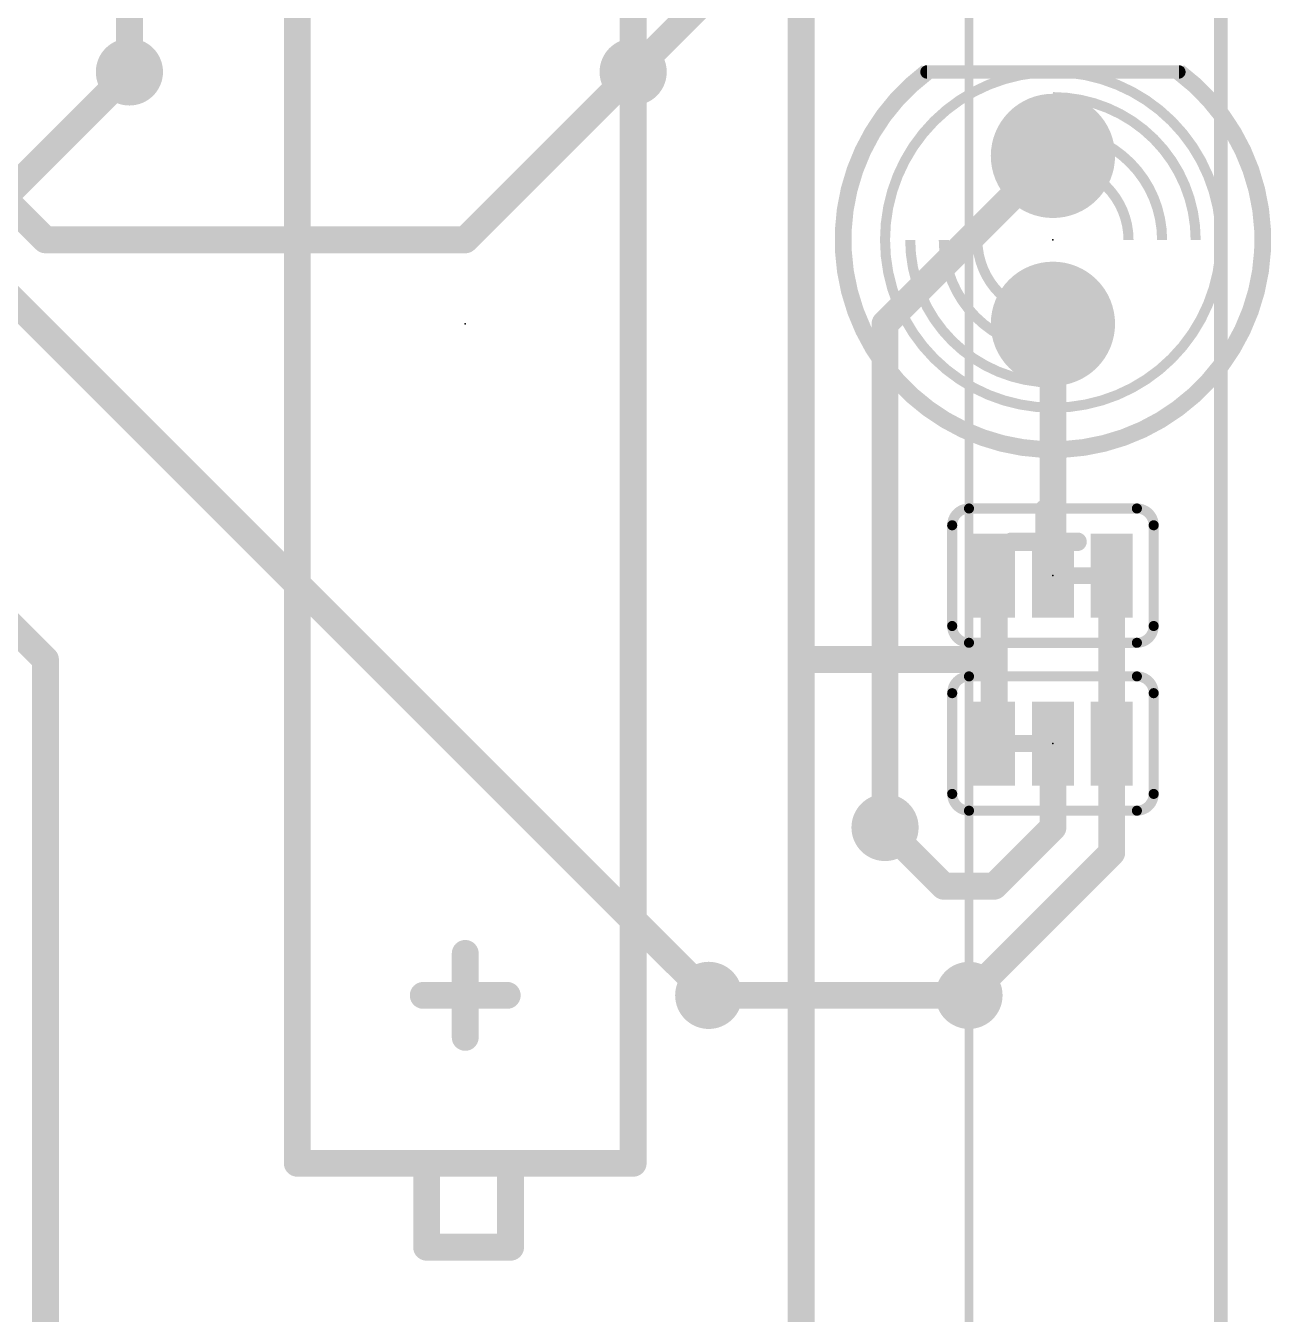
# Model space of a CAD drawing. Extents: x -12 to 102, y -12 to 69.
# Drawn here: x 58.12 to 76.96, y 19.31 to 38.8 of the extents above; entities that cross this region are included whole.
import ezdxf

# ---------------------------------------------------------------- set-up
doc = ezdxf.new("R2010")
doc.units = 0
for name, color, linetype in [('1', 12, 'CONTINUOUS'), ('16', 132, 'CONTINUOUS'), ('17', 110, 'CONTINUOUS'), ('18', 110, 'CONTINUOUS'), ('20', 53, 'CONTINUOUS'), ('21', 41, 'CONTINUOUS'), ('22', 40, 'CONTINUOUS'), ('23', 53, 'CONTINUOUS'), ('24', 53, 'CONTINUOUS'), ('51', 53, 'CONTINUOUS')]:
    doc.layers.add(name, color=color, linetype=linetype)

# ---------------------------------------------------------------- blocks, each defined once
blk = doc.blocks.new('ROUNDP')
at = {"const_width": 0.5}
blk.add_lwpolyline([(0, -0.25, 1), (0, 0.25, 1), (0, -0.25)], format="xyb", dxfattribs=at)
blk = doc.blocks.new('RECT')
blk.add_solid([(-0.5, -0.5), (0.5, -0.5), (-0.5, 0.5), (0.5, 0.5)])
blk = doc.blocks.new('ROUNDV')
at = {"const_width": 0.5}
blk.add_lwpolyline([(0, -0.25, 1), (0, 0.25, 1), (0, -0.25)], format="xyb", dxfattribs=at)

msp = doc.modelspace()

# ---------------------------------------------------------------- linework, layer by layer
at = {"layer": '1', "const_width": 0.4064}
for points in [[(67.31, 38.1), (69.85, 40.64)], [(55.88, 34.29), (59.69, 38.1)], [(71.12, 34.29), (73.66, 36.83)], [(71.12, 26.67), (71.12, 34.29)], [(58.42, 29.21), (54.61, 33.02)], [(58.42, 7.62), (58.42, 29.21)], [(68.453, 24.13), (72.39, 24.13)]]:
    msp.add_lwpolyline(points, dxfattribs=at)
at = {"layer": '1', "const_width": 0.2032}
for points in [[(59.7618, 38.0282, 1), (59.6182, 38.1718)], [(67.2382, 38.1718, 1), (67.3818, 38.0282)], [(73.7318, 36.7582, 1), (73.5882, 36.9018)], [(71.2216, 34.29, 1), (71.0184, 34.29)], [(71.0482, 34.3618, 1), (71.1918, 34.2182)], [(58.5216, 29.21, 1), (58.3184, 29.21)], [(58.3482, 29.1382, 1), (58.4918, 29.2818)], [(71.0184, 26.67, 1), (71.2216, 26.67)], [(68.453, 24.2316, 1), (68.453, 24.0284)], [(72.39, 24.0284, 1), (72.39, 24.2316)]]:
    msp.add_lwpolyline(points, format="xyb", dxfattribs=at)
at = {"layer": '16'}
for points, const_width in [([(59.69, 38.1), (59.69, 45.72)], 0.4064), ([(69.85, 43.18), (69.85, 29.21)], 0.4064), ([(64.77, 35.56), (67.31, 38.1)], 0.4064), ([(55.626, 36.957), (68.453, 24.13)], 0.4064), ([(57.15, 36.83), (58.42, 35.56)], 0.4064), ([(58.42, 35.56), (64.77, 35.56)], 0.4064), ([(73.66, 30.48), (73.66, 34.29)], 0.4064), ([(72.771, 30.48), (72.771, 27.94)], 0.4064), ([(72.771, 30.48), (72.771, 29.21)], 0.4064), ([(73.66, 30.48), (74.422, 30.48)], 0.254), ([(74.549, 27.94), (74.549, 30.48)], 0.4064), ([(69.85, 29.21), (69.85, 8.89)], 0.4064), ([(72.771, 29.21), (69.85, 29.21)], 0.4064), ([(73.66, 27.94), (73.66, 26.67)], 0.4064), ([(74.549, 26.289), (74.549, 27.94)], 0.4064), ([(73.66, 27.94), (72.898, 27.94)], 0.254), ([(72.009, 25.781), (71.12, 26.67)], 0.4064), ([(73.66, 26.67), (72.771, 25.781)], 0.4064), ([(72.39, 24.13), (74.549, 26.289)], 0.4064), ([(72.771, 25.781), (72.009, 25.781)], 0.4064)]:
    msp.add_lwpolyline(points, dxfattribs=dict(at, const_width=const_width))
for points, const_width in [([(67.3818, 38.0282, 1), (67.2382, 38.1718)], 0.2032), ([(59.5884, 38.1, 1), (59.7916, 38.1)], 0.2032), ([(58.42, 35.6616, 1), (58.42, 35.4584)], 0.2032), ([(58.3482, 35.4882, 1), (58.4918, 35.6318)], 0.2032), ([(64.6982, 35.6318, 1), (64.8418, 35.4882)], 0.2032), ([(64.77, 35.4584, 1), (64.77, 35.6616)], 0.2032), ([(73.7616, 34.29, 1), (73.5584, 34.29)], 0.2032), ([(72.8726, 30.48, 1), (72.6694, 30.48)], 0.2032), ([(72.8726, 30.48, 1), (72.6694, 30.48)], 0.2032), ([(73.66, 30.5435, 1), (73.66, 30.4165)], 0.127), ([(74.6506, 30.48, 1), (74.4474, 30.48)], 0.2032), ([(74.422, 30.4165, 1), (74.422, 30.5435)], 0.127), ([(73.5584, 30.48, 1), (73.7616, 30.48)], 0.2032), ([(69.9516, 29.21, 1), (69.7484, 29.21)], 0.2032), ([(69.85, 29.3116, 1), (69.85, 29.1084)], 0.2032), ([(69.7484, 29.21, 1), (69.9516, 29.21)], 0.2032), ([(72.6694, 29.21, 1), (72.8726, 29.21)], 0.2032), ([(72.771, 29.1084, 1), (72.771, 29.3116)], 0.2032), ([(73.7616, 27.94, 1), (73.5584, 27.94)], 0.2032), ([(74.6506, 27.94, 1), (74.4474, 27.94)], 0.2032), ([(72.6694, 27.94, 1), (72.8726, 27.94)], 0.2032), ([(72.898, 28.0035, 1), (72.898, 27.8765)], 0.127), ([(73.66, 27.8765, 1), (73.66, 28.0035)], 0.127), ([(74.4474, 27.94, 1), (74.6506, 27.94)], 0.2032), ([(71.1918, 26.7418, 1), (71.0482, 26.5982)], 0.2032), ([(73.5584, 26.67, 1), (73.7616, 26.67)], 0.2032), ([(73.7318, 26.5982, 1), (73.5882, 26.7418)], 0.2032), ([(74.4474, 26.289, 1), (74.6506, 26.289)], 0.2032), ([(74.6208, 26.2172, 1), (74.4772, 26.3608)], 0.2032), ([(72.009, 25.8826, 1), (72.009, 25.6794)], 0.2032), ([(71.9372, 25.7092, 1), (72.0808, 25.8528)], 0.2032), ([(72.6992, 25.8528, 1), (72.8428, 25.7092)], 0.2032), ([(72.771, 25.6794, 1), (72.771, 25.8826)], 0.2032), ([(68.3812, 24.0582, 1), (68.5248, 24.2018)], 0.2032), ([(72.3182, 24.2018, 1), (72.4618, 24.0582)], 0.2032)]:
    msp.add_lwpolyline(points, format="xyb", dxfattribs=dict(at, const_width=const_width))
at = {"layer": '20', "const_width": 0.2032}
msp.add_lwpolyline([(76.2, 2.54), (76.2, 66.04)], dxfattribs=at)
at = {"layer": '21'}
for points, const_width in [([(62.23, 48.26), (62.23, 21.59)], 0.4064), ([(67.31, 21.59), (67.31, 48.26)], 0.4064), ([(75.565, 38.1), (71.755, 38.1)], 0.2032), ([(73.5324, 30.4927), (73.5324, 31.4926)], 0.2794), ([(73.0324, 30.9927), (74.0323, 30.9927)], 0.2794), ([(64.77, 24.765), (64.77, 23.495)], 0.4064), ([(64.135, 24.13), (65.405, 24.13)], 0.4064), ([(62.23, 21.59), (64.1858, 21.59)], 0.4064), ([(64.1858, 21.59), (65.4558, 21.59)], 0.4064), ([(64.1858, 21.59), (64.1858, 20.32)], 0.4064), ([(65.4558, 21.59), (67.31, 21.59)], 0.4064), ([(65.4558, 20.32), (65.4558, 21.59)], 0.4064), ([(64.1858, 20.32), (65.4558, 20.32)], 0.4064)]:
    msp.add_lwpolyline(points, dxfattribs=dict(at, const_width=const_width))
for points, const_width in [([(71.755, 38.1, 3), (75.565, 38.1)], 0.254), ([(73.66, 33.02, 1), (73.66, 38.1, 1), (73.66, 33.02)], 0.1524), ([(71.755, 38.1508, 1), (71.755, 38.0492)], 0.1016), ([(75.565, 38.0492, 1), (75.565, 38.1508)], 0.1016), ([(73.6022, 31.4926, 1), (73.4625, 31.4926)], 0.1397), ([(73.0324, 31.0625, 1), (73.0324, 30.9228)], 0.1397), ([(74.0323, 30.9228, 1), (74.0323, 31.0625)], 0.1397), ([(73.4625, 30.4927, 1), (73.6022, 30.4927)], 0.1397), ([(64.8716, 24.765, 1), (64.6684, 24.765)], 0.2032), ([(64.135, 24.2316, 1), (64.135, 24.0284)], 0.2032), ([(65.405, 24.0284, 1), (65.405, 24.2316)], 0.2032), ([(64.6684, 23.495, 1), (64.8716, 23.495)], 0.2032), ([(62.23, 21.6916, 1), (62.23, 21.4884)], 0.2032), ([(62.1284, 21.59, 1), (62.3316, 21.59)], 0.2032), ([(64.1858, 21.6916, 1), (64.1858, 21.4884)], 0.2032), ([(64.2874, 21.59, 1), (64.0842, 21.59)], 0.2032), ([(64.1858, 21.4884, 1), (64.1858, 21.6916)], 0.2032), ([(65.4558, 21.6916, 1), (65.4558, 21.4884)], 0.2032), ([(65.5574, 21.59, 1), (65.3542, 21.59)], 0.2032), ([(65.4558, 21.4884, 1), (65.4558, 21.6916)], 0.2032), ([(67.2084, 21.59, 1), (67.4116, 21.59)], 0.2032), ([(67.31, 21.4884, 1), (67.31, 21.6916)], 0.2032), ([(64.1858, 20.4216, 1), (64.1858, 20.2184)], 0.2032), ([(65.4558, 20.2184, 1), (65.4558, 20.4216)], 0.2032), ([(64.0842, 20.32, 1), (64.2874, 20.32)], 0.2032), ([(65.3542, 20.32, 1), (65.5574, 20.32)], 0.2032)]:
    msp.add_lwpolyline(points, format="xyb", dxfattribs=dict(at, const_width=const_width))
at = {"layer": '22'}
for points, const_width in [([(72.39, 31.496, 0.4142), (72.136, 31.242)], 0.1524), ([(72.39, 31.5341, 1), (72.39, 31.4579)], 0.0762), ([(72.39, 31.4579, 1), (72.39, 31.5341)], 0.0762), ([(75.184, 31.242, 0.4142), (74.93, 31.496)], 0.1524), ([(74.93, 31.5341, 1), (74.93, 31.4579)], 0.0762), ([(74.93, 31.4579, 1), (74.93, 31.5341)], 0.0762), ([(72.1741, 31.242, 1), (72.0979, 31.242)], 0.0762), ([(72.0979, 31.242, 1), (72.1741, 31.242)], 0.0762), ([(75.2221, 31.242, 1), (75.1459, 31.242)], 0.0762), ([(75.1459, 31.242, 1), (75.2221, 31.242)], 0.0762), ([(72.136, 29.718, 0.4142), (72.39, 29.464)], 0.1524), ([(72.1741, 29.718, 1), (72.0979, 29.718)], 0.0762), ([(72.0979, 29.718, 1), (72.1741, 29.718)], 0.0762), ([(74.93, 29.464, 0.4142), (75.184, 29.718)], 0.1524), ([(75.2221, 29.718, 1), (75.1459, 29.718)], 0.0762), ([(75.1459, 29.718, 1), (75.2221, 29.718)], 0.0762), ([(72.39, 29.5021, 1), (72.39, 29.4259)], 0.0762), ([(72.39, 29.4259, 1), (72.39, 29.5021)], 0.0762), ([(74.93, 29.5021, 1), (74.93, 29.4259)], 0.0762), ([(74.93, 29.4259, 1), (74.93, 29.5021)], 0.0762), ([(72.39, 28.956, 0.4142), (72.136, 28.702)], 0.1524), ([(72.39, 28.9941, 1), (72.39, 28.9179)], 0.0762), ([(72.39, 28.9179, 1), (72.39, 28.9941)], 0.0762), ([(75.184, 28.702, 0.4142), (74.93, 28.956)], 0.1524), ([(74.93, 28.9941, 1), (74.93, 28.9179)], 0.0762), ([(74.93, 28.9179, 1), (74.93, 28.9941)], 0.0762), ([(72.1741, 28.702, 1), (72.0979, 28.702)], 0.0762), ([(72.0979, 28.702, 1), (72.1741, 28.702)], 0.0762), ([(75.2221, 28.702, 1), (75.1459, 28.702)], 0.0762), ([(75.1459, 28.702, 1), (75.2221, 28.702)], 0.0762), ([(72.136, 27.178, 0.4142), (72.39, 26.924)], 0.1524), ([(72.1741, 27.178, 1), (72.0979, 27.178)], 0.0762), ([(72.0979, 27.178, 1), (72.1741, 27.178)], 0.0762), ([(74.93, 26.924, 0.4142), (75.184, 27.178)], 0.1524), ([(75.2221, 27.178, 1), (75.1459, 27.178)], 0.0762), ([(75.1459, 27.178, 1), (75.2221, 27.178)], 0.0762), ([(72.39, 26.9621, 1), (72.39, 26.8859)], 0.0762), ([(72.39, 26.8859, 1), (72.39, 26.9621)], 0.0762), ([(74.93, 26.9621, 1), (74.93, 26.8859)], 0.0762), ([(74.93, 26.8859, 1), (74.93, 26.9621)], 0.0762)]:
    msp.add_lwpolyline(points, format="xyb", dxfattribs=dict(at, const_width=const_width))
at = {"layer": '22', "const_width": 0.1524}
for points in [[(74.93, 31.496), (72.39, 31.496)], [(72.136, 31.242), (72.136, 29.718)], [(75.184, 31.242), (75.184, 29.718)], [(72.39, 29.464), (74.93, 29.464)], [(74.93, 28.956), (72.39, 28.956)], [(72.136, 27.178), (72.136, 28.702)], [(75.184, 27.178), (75.184, 28.702)], [(72.39, 26.924), (74.93, 26.924)]]:
    msp.add_lwpolyline(points, dxfattribs=at)
at = {"layer": '23'}
for p in [(73.66, 35.56), (64.77, 34.29)]:
    msp.add_point(p, dxfattribs=at)
at = {"layer": '24'}
for p in [(73.66, 30.48), (73.66, 27.94)]:
    msp.add_point(p, dxfattribs=at)
at = {"layer": '51', "const_width": 0.127}
msp.add_lwpolyline([(72.39, 60.96), (72.39, 7.62)], dxfattribs=at)
at = {"layer": '51', "const_width": 0.1524}
for points in [[(75.819, 35.56, 0.4142), (73.66, 37.719)], [(75.311, 35.56, 0.4142), (73.66, 37.211)], [(74.803, 35.56, 0.4142), (73.66, 36.703)], [(71.501, 35.56, 0.4142), (73.66, 33.401)], [(72.009, 35.56, 0.4142), (73.66, 33.909)], [(72.517, 35.56, 0.4142), (73.66, 34.417)]]:
    msp.add_lwpolyline(points, format="xyb", dxfattribs=at)

# ---------------------------------------------------------------- block references
at = {"layer": '16', "xscale": 0.635, "yscale": 1.27}
for p in [(72.771, 30.48), (73.66, 30.48), (74.549, 30.48)]:
    msp.add_blockref('RECT', p, dxfattribs=at)
at = {"layer": '16', "xscale": 0.635, "yscale": 1.27, "rotation": 180}
for p in [(72.771, 27.94), (73.66, 27.94), (74.549, 27.94)]:
    msp.add_blockref('RECT', p, dxfattribs=at)
at = {"layer": '17', "xscale": 1.8796, "yscale": 1.8796, "rotation": 90}
for p in [(73.66, 36.83), (73.66, 36.83), (73.66, 34.29), (73.66, 34.29)]:
    msp.add_blockref('ROUNDP', p, dxfattribs=at)
at = {"layer": '18', "xscale": 1.016, "yscale": 1.016}
for p in [(59.69, 38.1), (59.69, 38.1), (67.31, 38.1), (67.31, 38.1), (71.12, 26.67), (71.12, 26.67), (68.453, 24.13), (68.453, 24.13), (72.39, 24.13), (72.39, 24.13)]:
    msp.add_blockref('ROUNDV', p, dxfattribs=at)

doc.saveas('drawing.dxf')
